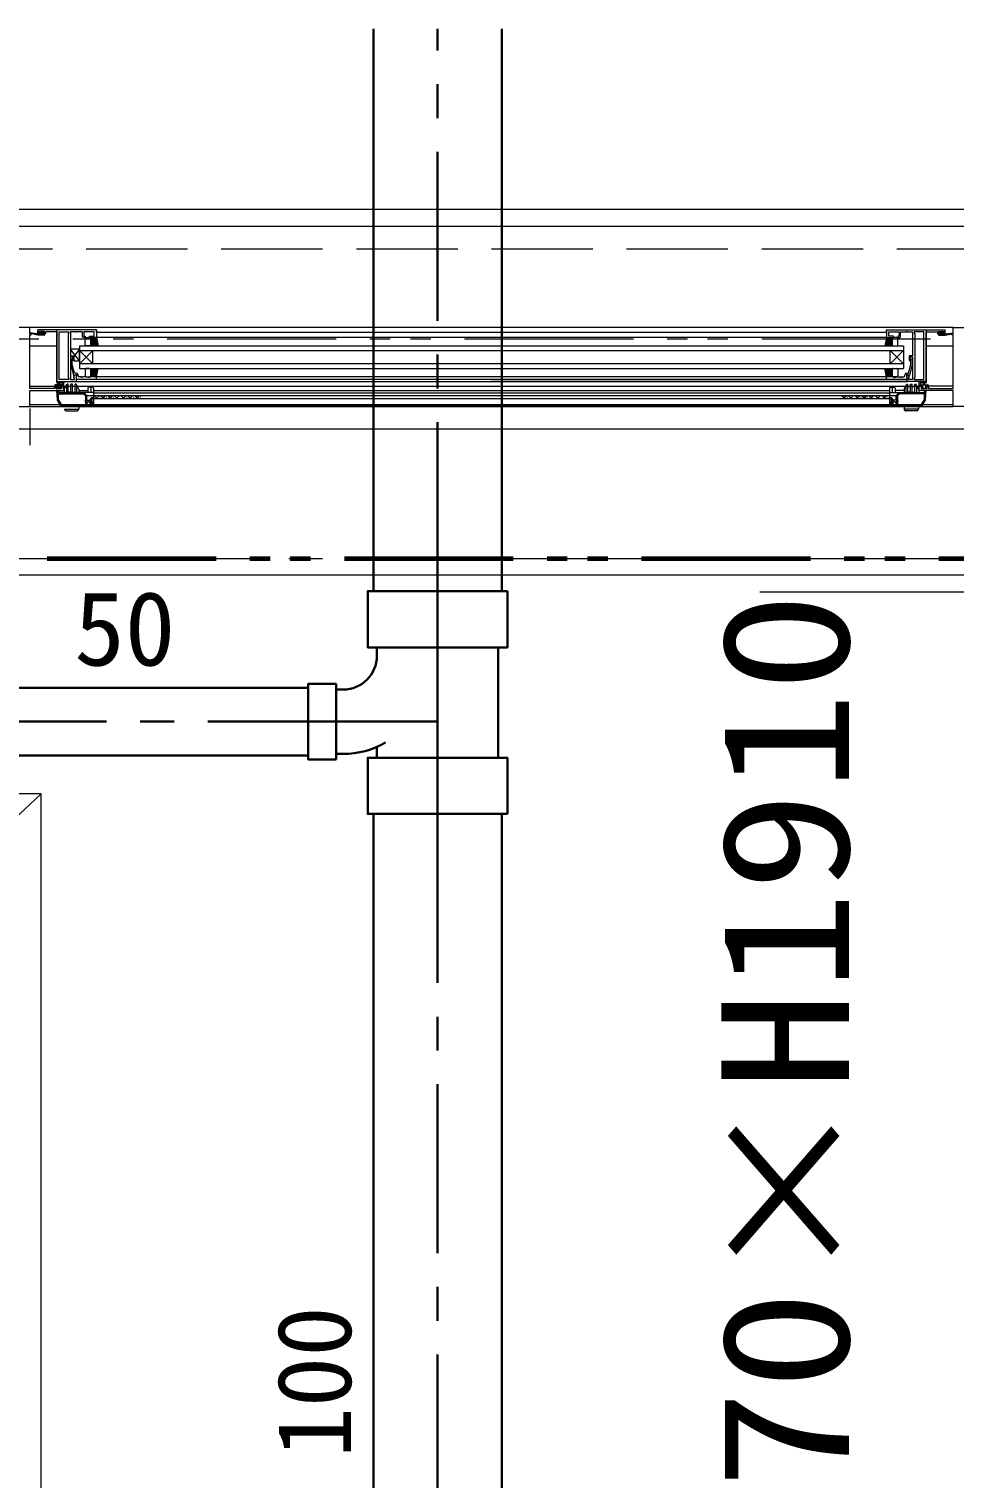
# Model space of a CAD drawing. Units: millimetres at full size, sheet at 1:30. Extents: x -16828 to 149130, y 47892 to 100313.
# Drawn here: x 13544 to 14366, y 62733 to 64021 of the extents above; entities that cross this region are included whole.
import ezdxf
from ezdxf.enums import TextEntityAlignment as Align

# ---------------------------------------------------------------- set-up
doc = ezdxf.new("R2010")
doc.units = ezdxf.units.MM
doc.header["$LTSCALE"] = 30
for name, pattern in [('CHAIN1', [8, 5, -1, 1, -1]), ('CHAIN2', [12, 9, -1, 1, -1]), ('DASHED3', [4, 3, -1]), ('DOUBLE_CHAIN1', [8.8, 5, -1, 0.6, -0.6, 0.6, -1]), ('LONG_DOUBLE_CHAIN', [21.8, 18, -1, 0.6, -0.6, 0.6, -1])]:
    doc.linetypes.add(name, pattern=pattern)
for name, color, linetype, lineweight in [('0-0', 7, 'CHAIN2', 15), ('0-1', 7, 'Continuous', 15), ('2-0_通芯', 7, 'DOUBLE_CHAIN1', 15), ('2-A_建具', 7, 'Continuous', 15), ('3-4_AIHO30-厨房機器', 7, 'Continuous', 15), ('3-9_AIHO32-厨房機器補助線', 7, 'LONG_DOUBLE_CHAIN', 15), ('4-3_AIHO15-壁開口寸法・コメント', 7, 'Continuous', 15), ('9-9_配管－汚水１：硬質塩ビ管（ＤＶ）', 2, 'Continuous', 30)]:
    doc.layers.add(name, color=color, linetype=linetype, lineweight=lineweight)
doc.styles.add('ＭＳ ゴシック', font='')
doc.styles.get('ＭＳ ゴシック').set_extended_font_data('MS Gothic')

# ---------------------------------------------------------------- blocks, each defined once
blk = doc.blocks.new('グループ部品-3')
at = {"layer": '4-3_AIHO15-壁開口寸法・コメント'}
blk.add_line((15725.96, 63520.86), (14193.19, 63520.86), dxfattribs=at)
at = {"layer": '4-3_AIHO15-壁開口寸法・コメント', "style": 'ＭＳ ゴシック', "width": 1.15}
blk.add_text('有効開口W1770×H1910', height=113.2, rotation=90, dxfattribs=at).set_placement((14306.35, 61747.83), align=Align.BOTTOM_LEFT)

msp = doc.modelspace()

# ---------------------------------------------------------------- linework, layer by layer
at = {"layer": '0-0'}
msp.add_line((-9565.04, 63550.86), (35684.96, 63550.86), dxfattribs=at)
at = {"layer": '0-1'}
for p, q in [((-6110.04, 63845.86), (25484.96, 63845.86)), ((12459.96, 63665.86), (17909.96, 63665.86))]:
    msp.add_line(p, q, dxfattribs=at)
at = {"layer": '0-1', "linetype": 'DASHED3'}
msp.add_line((-925.04, 63825.86), (25384.96, 63825.86), dxfattribs=at)
at = {"layer": '2-0_通芯'}
msp.add_line((-9565.04, 63745.86), (35684.96, 63745.86), dxfattribs=at)
at = {"layer": '2-0_通芯', "color": 1, "lineweight": 60}
msp.add_line((-10727.74, 63550.86), (35684.96, 63550.86), dxfattribs=at)
at = {"layer": '2-A_建具'}
for p, q in [((14364.96, 63755.86), (13520.46, 63755.86)), ((13544.96, 63750.36), (13544.96, 63755.86)), ((14364.96, 63755.86), (14389.46, 63755.86)), ((14364.96, 63750.36), (14364.96, 63755.86)), ((13545.96, 63750.36), (13544.96, 63750.36)), ((13544.96, 63749.36), (13545.96, 63749.36)), ((13544.96, 63701.59), (13544.96, 63749.36)), ((13551.96, 63749.06), (13545.2, 63750.47)), ((13550.85, 63750.23), (13545.31, 63751.06)), ((13545.96, 63749.36), (13545.96, 63750.36)), ((13551.96, 63750.06), (13551.87, 63750.07)), ((13603.96, 63753.86), (13551.96, 63753.86)), ((13551.96, 63750.56), (13551.96, 63753.86)), ((13551.96, 63749.06), (13551.96, 63750.06)), ((13554.16, 63750.06), (13551.96, 63750.06)), ((13552.01, 63749.06), (13551.96, 63749.11)), ((13557.66, 63749.06), (13551.96, 63749.06)), ((13553.36, 63749.06), (13552.36, 63750.06)), ((13552.76, 63752.36), (13552.76, 63750.86)), ((13557.96, 63752.36), (13552.76, 63752.36)), ((13552.76, 63750.86), (13553.86, 63750.86)), ((13553.65, 63752.17), (13553.15, 63751.67)), ((13553.89, 63751.23), (13553.3, 63751.82)), ((13553.36, 63751.16), (13553.7, 63751.16)), ((13554.71, 63749.06), (13553.71, 63750.06)), ((13554.46, 63752.26), (13553.86, 63752.26)), ((13553.86, 63750.86), (13553.86, 63750.06)), ((13554.16, 63750.7), (13554.16, 63750.06)), ((13557.4, 63749.06), (13554.2, 63752.26)), ((13556.06, 63749.06), (13554.23, 63750.89)), ((13556.66, 63752.06), (13554.66, 63752.06)), ((13556.65, 63751.16), (13555.75, 63752.06)), ((13556.56, 63751.16), (13557.36, 63751.16)), ((13556.56, 63750.06), (13556.56, 63751.16)), ((13558.26, 63750.06), (13556.56, 63750.06)), ((13557.36, 63752.26), (13556.86, 63752.26)), ((13556.86, 63750.86), (13557.96, 63750.86)), ((13556.86, 63750.06), (13556.86, 63750.86)), ((13557.66, 63751.5), (13556.9, 63752.26)), ((13557.66, 63751.46), (13557.66, 63751.96)), ((13557.94, 63749.87), (13557.77, 63750.04)), ((13557.96, 63750.86), (13557.96, 63752.36)), ((13557.96, 63749.36), (13557.96, 63749.76)), ((13558.76, 63751.93), (13558.76, 63750.56)), ((13568.96, 63751.93), (13558.76, 63751.93)), ((13568.96, 63753.86), (13568.96, 63707.86)), ((13568.96, 63707.86), (13568.96, 63751.93)), ((13570.89, 63751.93), (13579.46, 63751.93)), ((13570.89, 63709.79), (13570.89, 63751.93)), ((13579.46, 63750.86), (13579.03, 63750.43)), ((13579.03, 63750.43), (13579.03, 63711.29)), ((13579.46, 63751.93), (13579.46, 63750.86)), ((13580.96, 63751.93), (13580.96, 63730.76)), ((13585, 63751.93), (13580.96, 63751.93)), ((13586, 63751.93), (13585.92, 63751.93)), ((13591.76, 63751.93), (13586.92, 63751.93)), ((13591.76, 63747.56), (13591.76, 63751.93)), ((13593.96, 63747.06), (13592.26, 63747.06)), ((13592.76, 63751.93), (13592.76, 63748.06)), ((13602.03, 63751.93), (13592.76, 63751.93)), ((13592.76, 63748.06), (13593.96, 63748.06)), ((13593.96, 63748.06), (13593.96, 63747.06)), ((13593.96, 63740.56), (13593.96, 63746.06)), ((13594.96, 63747.06), (13597.96, 63747.06)), ((13597.96, 63748.06), (13602.03, 63748.06)), ((13597.96, 63747.06), (13597.96, 63748.06)), ((13603.96, 63747.06), (13597.96, 63747.06)), ((13598.96, 63739.56), (13598.96, 63747.06)), ((13598.96, 63742.95), (13603.07, 63747.06)), ((13598.96, 63744.36), (13601.66, 63747.06)), ((13598.96, 63745.77), (13600.25, 63747.06)), ((13598.96, 63741.53), (13604.05, 63746.62)), ((13598.96, 63746.06), (13598.96, 63740.56)), ((13598.96, 63745.87), (13605.27, 63739.56)), ((13598.96, 63740.12), (13604.28, 63745.44)), ((13598.96, 63744.46), (13603.86, 63739.56)), ((13598.96, 63743.05), (13602.45, 63739.56)), ((13598.96, 63741.63), (13601.03, 63739.56)), ((13599.19, 63747.06), (13605.15, 63741.1)), ((13599.82, 63739.56), (13604.52, 63744.26)), ((13600.6, 63747.06), (13604.8, 63742.86)), ((13601.23, 63739.56), (13604.76, 63743.08)), ((13602.02, 63747.06), (13604.45, 63744.63)), ((13602.03, 63748.06), (13602.03, 63751.93)), ((13602.65, 63739.56), (13604.99, 63741.91)), ((13603.43, 63747.06), (13604.09, 63746.4)), ((13954.96, 63747.06), (13603.46, 63747.06)), ((13603.96, 63751.66), (13603.96, 63753.86)), ((13603.96, 63753.86), (13603.96, 63747.56)), ((13603.96, 63751.66), (13954.96, 63751.66)), ((13603.96, 63747.06), (13605.46, 63739.56)), ((13954.96, 63751.66), (14305.96, 63751.66)), ((14306.46, 63747.06), (13954.96, 63747.06)), ((14305.96, 63747.06), (14304.46, 63739.56)), ((14310.96, 63745.87), (14304.65, 63739.56)), ((14310.73, 63747.06), (14304.77, 63741.1)), ((14307.27, 63739.56), (14304.93, 63741.91)), ((14309.32, 63747.06), (14305.12, 63742.86)), ((14308.69, 63739.56), (14305.16, 63743.08)), ((14310.1, 63739.56), (14305.4, 63744.26)), ((14307.9, 63747.06), (14305.47, 63744.63)), ((14310.96, 63740.12), (14305.64, 63745.44)), ((14306.49, 63747.06), (14305.83, 63746.4)), ((14310.96, 63741.53), (14305.87, 63746.62)), ((14305.96, 63753.86), (14357.96, 63753.86)), ((14305.96, 63751.66), (14305.96, 63753.86)), ((14305.96, 63753.86), (14305.96, 63747.56)), ((14305.96, 63747.06), (14311.96, 63747.06)), ((14310.96, 63744.46), (14306.06, 63739.56)), ((14310.96, 63742.95), (14306.84, 63747.06)), ((14310.96, 63743.05), (14307.47, 63739.56)), ((14307.89, 63751.93), (14317.16, 63751.93)), ((14307.89, 63748.06), (14307.89, 63751.93)), ((14311.96, 63748.06), (14307.89, 63748.06)), ((14310.96, 63744.36), (14308.26, 63747.06)), ((14310.96, 63741.63), (14308.89, 63739.56)), ((14310.96, 63745.77), (14309.67, 63747.06)), ((14310.96, 63739.56), (14310.96, 63747.06)), ((14310.96, 63746.06), (14310.96, 63740.56)), ((14311.96, 63747.06), (14311.96, 63748.06)), ((14314.96, 63747.06), (14311.96, 63747.06)), ((14315.96, 63748.06), (14315.96, 63747.06)), ((14317.16, 63748.06), (14315.96, 63748.06)), ((14315.96, 63747.06), (14317.66, 63747.06)), ((14315.96, 63740.56), (14315.96, 63746.06)), ((14317.16, 63751.93), (14317.16, 63748.06)), ((14318.16, 63751.93), (14323, 63751.93)), ((14318.16, 63747.56), (14318.16, 63751.93)), ((14323.92, 63751.93), (14324, 63751.93)), ((14324.92, 63751.93), (14328.96, 63751.93)), ((14328.96, 63751.93), (14328.96, 63730.76)), ((14330.46, 63751.93), (14330.46, 63750.86)), ((14339.03, 63751.93), (14330.46, 63751.93)), ((14330.46, 63750.86), (14330.89, 63750.43)), ((14330.89, 63750.43), (14330.89, 63711.29)), ((14339.03, 63709.79), (14339.03, 63751.93)), ((14340.96, 63753.86), (14340.96, 63707.86)), ((14340.96, 63751.93), (14351.16, 63751.93)), ((14340.96, 63707.86), (14340.96, 63751.93)), ((14351.16, 63751.93), (14351.16, 63750.56)), ((14351.66, 63750.06), (14353.36, 63750.06)), ((14351.96, 63752.36), (14357.16, 63752.36)), ((14351.96, 63750.86), (14351.96, 63752.36)), ((14353.06, 63750.86), (14351.96, 63750.86)), ((14351.96, 63749.36), (14351.96, 63749.76)), ((14351.98, 63749.87), (14352.15, 63750.04)), ((14352.26, 63751.5), (14353.02, 63752.26)), ((14352.26, 63751.46), (14352.26, 63751.96)), ((14352.26, 63749.06), (14357.96, 63749.06)), ((14352.52, 63749.06), (14355.72, 63752.26)), ((14352.56, 63752.26), (14353.06, 63752.26)), ((14353.36, 63751.16), (14352.56, 63751.16)), ((14353.06, 63750.06), (14353.06, 63750.86)), ((14353.26, 63752.06), (14355.26, 63752.06)), ((14353.27, 63751.16), (14354.17, 63752.06)), ((14353.36, 63750.06), (14353.36, 63751.16)), ((14353.86, 63749.06), (14355.69, 63750.89)), ((14355.21, 63749.06), (14356.21, 63750.06)), ((14355.46, 63752.26), (14356.06, 63752.26)), ((14355.76, 63750.7), (14355.76, 63750.06)), ((14355.76, 63750.06), (14357.96, 63750.06)), ((14356.03, 63751.23), (14356.62, 63751.82)), ((14356.06, 63750.86), (14356.06, 63750.06)), ((14357.16, 63750.86), (14356.06, 63750.86)), ((14356.56, 63751.16), (14356.22, 63751.16)), ((14356.27, 63752.17), (14356.77, 63751.67)), ((14356.56, 63749.06), (14357.56, 63750.06)), ((14357.16, 63752.36), (14357.16, 63750.86)), ((14357.9, 63749.06), (14357.96, 63749.11)), ((14357.96, 63750.56), (14357.96, 63753.86)), ((14357.96, 63749.06), (14364.72, 63750.47)), ((14357.96, 63750.06), (14358.04, 63750.07)), ((14357.96, 63749.06), (14357.96, 63750.06)), ((14359.07, 63750.23), (14364.61, 63751.06)), ((14363.96, 63750.36), (14364.96, 63750.36)), ((14363.96, 63749.36), (14363.96, 63750.36)), ((14364.96, 63749.36), (14363.96, 63749.36)), ((14364.96, 63701.59), (14364.96, 63749.36)), ((13544.96, 63739.66), (13568.96, 63739.66)), ((13588.96, 63726.26), (13580.96, 63736.76)), ((13580.96, 63736.76), (13580.96, 63730.76)), ((13588.96, 63736.76), (13580.96, 63736.76)), ((13580.96, 63730.76), (13583.96, 63730.76)), ((13580.96, 63730.76), (13583.46, 63730.76)), ((13580.96, 63729.76), (13580.96, 63709.79)), ((13582.96, 63729.76), (13580.96, 63729.76)), ((13582.96, 63726.56), (13582.96, 63729.76)), ((13588.96, 63736.76), (13583.96, 63730.2)), ((13583.96, 63730.76), (13583.96, 63726.26)), ((13583.96, 63730.26), (13583.96, 63726.56)), ((13588.96, 63739.56), (13588.96, 63719.56)), ((13588.96, 63739.56), (14320.96, 63739.56)), ((13588.96, 63726.26), (13588.96, 63736.76)), ((13588.96, 63735.56), (14320.96, 63735.56)), ((13600.96, 63723.56), (13588.96, 63735.56)), ((13600.96, 63735.56), (13588.96, 63723.56)), ((13597.96, 63739.56), (13594.96, 63739.56)), ((13598.96, 63740.22), (13599.62, 63739.56)), ((13600.96, 63723.56), (13600.96, 63735.56)), ((13604.06, 63739.56), (13605.23, 63740.73)), ((14305.86, 63739.56), (14304.69, 63740.73)), ((14308.96, 63723.56), (14320.96, 63735.56)), ((14308.96, 63735.56), (14320.96, 63723.56)), ((14308.96, 63723.56), (14308.96, 63735.56)), ((14310.96, 63740.22), (14310.3, 63739.56)), ((14311.96, 63739.56), (14314.96, 63739.56)), ((14320.96, 63739.56), (14320.96, 63719.56)), ((14325.96, 63730.26), (14325.96, 63726.56)), ((14328.96, 63730.76), (14326.46, 63730.76)), ((14326.96, 63729.76), (14328.96, 63729.76)), ((14326.96, 63726.56), (14326.96, 63729.76)), ((14328.96, 63729.76), (14328.96, 63709.79)), ((14340.96, 63739.66), (14364.96, 63739.66)), ((13581.94, 63727.69), (13581.16, 63726.91)), ((13581.16, 63726.91), (13581.16, 63722.96)), ((13581.16, 63722.96), (13583.77, 63713.23)), ((13582.36, 63726.41), (13582.78, 63726.84)), ((13582.36, 63723.12), (13582.36, 63726.41)), ((13584.44, 63715.36), (13582.36, 63723.12)), ((13583.96, 63726.56), (13582.96, 63726.56)), ((13583.96, 63726.26), (13588.96, 63726.26)), ((14320.96, 63723.56), (13588.96, 63723.56)), ((13588.96, 63719.56), (14320.96, 63719.56)), ((13593.96, 63718.56), (13593.96, 63713.06)), ((13597.96, 63719.56), (13594.96, 63719.56)), ((13598.96, 63713.25), (13605.27, 63719.56)), ((13598.96, 63714.66), (13603.86, 63719.56)), ((13598.96, 63719.56), (13598.96, 63712.06)), ((13598.96, 63716.08), (13602.45, 63719.56)), ((13598.96, 63717.49), (13601.03, 63719.56)), ((13598.96, 63718.9), (13599.62, 63719.56)), ((13598.96, 63719), (13604.28, 63713.68)), ((13598.96, 63713.06), (13598.96, 63718.56)), ((13598.96, 63717.59), (13604.05, 63712.5)), ((13598.96, 63716.18), (13603.07, 63712.06)), ((13599.19, 63712.06), (13605.15, 63718.03)), ((13599.82, 63719.56), (13604.52, 63714.86)), ((13600.6, 63712.06), (13604.8, 63716.26)), ((13601.23, 63719.56), (13604.76, 63716.04)), ((13602.65, 63719.56), (13604.99, 63717.22)), ((13603.96, 63712.06), (13605.46, 63719.56)), ((13604.06, 63719.56), (13605.23, 63718.39)), ((14305.96, 63712.06), (14304.46, 63719.56)), ((14310.96, 63713.25), (14304.65, 63719.56)), ((14305.86, 63719.56), (14304.69, 63718.39)), ((14310.73, 63712.06), (14304.77, 63718.03)), ((14307.27, 63719.56), (14304.93, 63717.22)), ((14309.32, 63712.06), (14305.12, 63716.26)), ((14308.69, 63719.56), (14305.16, 63716.04)), ((14310.1, 63719.56), (14305.4, 63714.86)), ((14310.96, 63719), (14305.64, 63713.68)), ((14310.96, 63717.59), (14305.87, 63712.5)), ((14310.96, 63714.66), (14306.06, 63719.56)), ((14310.96, 63716.18), (14306.84, 63712.06)), ((14310.96, 63716.08), (14307.47, 63719.56)), ((14310.96, 63717.49), (14308.89, 63719.56)), ((14310.96, 63718.9), (14310.3, 63719.56)), ((14310.96, 63719.56), (14310.96, 63712.06)), ((14310.96, 63713.06), (14310.96, 63718.56)), ((14311.96, 63719.56), (14314.96, 63719.56)), ((14315.96, 63718.56), (14315.96, 63713.06)), ((14325.48, 63715.36), (14327.56, 63723.12)), ((14325.96, 63726.56), (14326.96, 63726.56)), ((14328.76, 63722.96), (14326.15, 63713.23)), ((14327.56, 63726.41), (14327.14, 63726.84)), ((14327.56, 63723.12), (14327.56, 63726.41)), ((14327.98, 63727.69), (14328.76, 63726.91)), ((14328.76, 63726.91), (14328.76, 63722.96)), ((13544.96, 63703.86), (13569.16, 63703.86)), ((13566.86, 63703.36), (13566.86, 63701.59)), ((13567.06, 63704.76), (13567.06, 63704.16)), ((13574.96, 63705.06), (13567.36, 63705.06)), ((13567.36, 63703.86), (13568.56, 63705.06)), ((13568.06, 63703.06), (13569.16, 63703.06)), ((13568.06, 63701.59), (13568.06, 63703.06)), ((13568.16, 63704.06), (13569.46, 63704.06)), ((13568.26, 63702.07), (13568.85, 63702.66)), ((13569.46, 63702.66), (13568.56, 63702.66)), ((13568.9, 63704.06), (13569.9, 63705.06)), ((13568.96, 63707.86), (13585.96, 63707.86)), ((13568.96, 63707.86), (13954.96, 63707.86)), ((13569.16, 63703.06), (13569.16, 63703.86)), ((13569.23, 63706.66), (13573.19, 63706.66)), ((13569.3, 63701.76), (13572.6, 63705.06)), ((13569.46, 63703.27), (13571.25, 63705.06)), ((13569.46, 63704.06), (13569.46, 63702.66)), ((13570.06, 63705.06), (13570.16, 63706.21)), ((13570.64, 63701.76), (13571.62, 63702.74)), ((13579.46, 63709.79), (13570.89, 63709.79)), ((13571.26, 63705.06), (13571.16, 63706.21)), ((13571.79, 63701.56), (13572.83, 63702.6)), ((13571.86, 63704.06), (13573.86, 63704.06)), ((13571.86, 63703.12), (13571.86, 63704.06)), ((13572.16, 63703.86), (14334.96, 63703.86)), ((13572.16, 63703.86), (13572.16, 63703.06)), ((13572.16, 63703.06), (13573.33, 63703.06)), ((13572.66, 63702.66), (13572.32, 63702.66)), ((13572.94, 63704.06), (13573.94, 63705.06)), ((13573.33, 63703.06), (13573.33, 63701.59)), ((13573.76, 63706.24), (13573.76, 63705.06)), ((13574.09, 63703.86), (13574.96, 63704.73)), ((13574.96, 63704.16), (13574.96, 63706.84)), ((13574.96, 63699.96), (13574.96, 63703.86)), ((13575.46, 63701.13), (13577.96, 63705.46)), ((13577.36, 63704.42), (13577.36, 63698.16)), ((13578.86, 63705.46), (13577.96, 63705.46)), ((13578.86, 63698.46), (13578.86, 63705.46)), ((13581.16, 63703.36), (13578.86, 63703.36)), ((13579.03, 63711.29), (13579.46, 63710.86)), ((13579.46, 63710.86), (13579.46, 63709.79)), ((13580.96, 63709.79), (13584.46, 63709.79)), ((13581.16, 63698.46), (13581.16, 63705.46)), ((13582.76, 63705.46), (13581.16, 63705.46)), ((13582.76, 63698.46), (13582.76, 63705.46)), ((13585.06, 63703.36), (13582.76, 63703.36)), ((13584.03, 63712.1), (13585.16, 63714.06)), ((13584.03, 63711.29), (13584.03, 63712.1)), ((13584.46, 63710.86), (13584.03, 63711.29)), ((13584.25, 63712.86), (13584.47, 63712.86)), ((13586.26, 63715.36), (13584.44, 63715.36)), ((13584.46, 63709.79), (13584.46, 63710.86)), ((13585.06, 63698.46), (13585.06, 63705.46)), ((13585.96, 63705.46), (13585.06, 63705.46)), ((13585.16, 63714.06), (13586.46, 63714.06)), ((13585.66, 63707.86), (13954.96, 63707.86)), ((13585.96, 63714.06), (13585.96, 63707.86)), ((13585.96, 63710.06), (14323.96, 63710.06)), ((13588.46, 63701.13), (13585.96, 63705.46)), ((13586.46, 63714.06), (13586.46, 63712.26)), ((13586.56, 63698.16), (13586.56, 63704.42)), ((13587.76, 63713.06), (13587.76, 63713.86)), ((13590, 63712.06), (13588.76, 63712.06)), ((13591, 63712.06), (13590.92, 63712.06)), ((13591.18, 63711.94), (13591, 63712.06)), ((13595.04, 63712.06), (13591.92, 63712.06)), ((13594.96, 63712.06), (13597.96, 63712.06)), ((13596.96, 63711.36), (13595.04, 63712.06)), ((13597.96, 63711.36), (13596.96, 63711.36)), ((13600.46, 63702.96), (13597.46, 63702.96)), ((13597.96, 63712.06), (13597.96, 63711.36)), ((14311.96, 63712.06), (13597.96, 63712.06)), ((13598.96, 63714.76), (13601.66, 63712.06)), ((13598.96, 63713.35), (13600.25, 63712.06)), ((13598.96, 63702.96), (13598.96, 63698.16)), ((13602.02, 63712.06), (13604.45, 63714.49)), ((13603.43, 63712.06), (13604.09, 63712.72)), ((13603.96, 63710.06), (13603.96, 63711.56)), ((13954.96, 63707.86), (14324.26, 63707.86)), ((14340.96, 63707.86), (13954.96, 63707.86)), ((14307.9, 63712.06), (14305.47, 63714.49)), ((14306.49, 63712.06), (14305.83, 63712.72)), ((14305.96, 63710.06), (14305.96, 63711.56)), ((14310.96, 63714.76), (14308.26, 63712.06)), ((14309.46, 63702.96), (14312.46, 63702.96)), ((14310.96, 63713.35), (14309.67, 63712.06)), ((14310.96, 63702.96), (14310.96, 63698.16)), ((14311.96, 63712.06), (14311.96, 63711.36)), ((14314.96, 63712.06), (14311.96, 63712.06)), ((14311.96, 63711.36), (14312.96, 63711.36)), ((14312.96, 63711.36), (14314.88, 63712.06)), ((14314.88, 63712.06), (14318, 63712.06)), ((14318.73, 63711.94), (14318.92, 63712.06)), ((14318.92, 63712.06), (14319, 63712.06)), ((14319.92, 63712.06), (14321.16, 63712.06)), ((14321.46, 63701.13), (14323.96, 63705.46)), ((14322.16, 63713.06), (14322.16, 63713.86)), ((14323.36, 63698.16), (14323.36, 63704.42)), ((14324.76, 63714.06), (14323.46, 63714.06)), ((14323.46, 63714.06), (14323.46, 63712.26)), ((14323.66, 63715.36), (14325.48, 63715.36)), ((14323.96, 63714.06), (14323.96, 63707.86)), ((14340.96, 63707.86), (14323.96, 63707.86)), ((14323.96, 63705.46), (14324.86, 63705.46)), ((14325.89, 63712.1), (14324.76, 63714.06)), ((14324.86, 63698.46), (14324.86, 63705.46)), ((14324.86, 63703.36), (14327.16, 63703.36)), ((14325.67, 63712.86), (14325.45, 63712.86)), ((14325.46, 63710.86), (14325.89, 63711.29)), ((14325.46, 63709.79), (14325.46, 63710.86)), ((14328.96, 63709.79), (14325.46, 63709.79)), ((14325.89, 63711.29), (14325.89, 63712.1)), ((14327.16, 63698.46), (14327.16, 63705.46)), ((14327.16, 63705.46), (14328.76, 63705.46)), ((14328.76, 63698.46), (14328.76, 63705.46)), ((14328.76, 63703.36), (14331.06, 63703.36)), ((14330.89, 63711.29), (14330.46, 63710.86)), ((14330.46, 63710.86), (14330.46, 63709.79)), ((14330.46, 63709.79), (14339.03, 63709.79)), ((14331.06, 63698.46), (14331.06, 63705.46)), ((14331.06, 63705.46), (14331.96, 63705.46)), ((14334.46, 63701.13), (14331.96, 63705.46)), ((14332.56, 63704.42), (14332.56, 63698.16)), ((14334.96, 63704.16), (14334.96, 63706.84)), ((14334.96, 63705.06), (14342.56, 63705.06)), ((14337.76, 63703.86), (14334.96, 63703.86)), ((14334.96, 63699.96), (14334.96, 63703.86)), ((14338.06, 63704.06), (14336.06, 63704.06)), ((14336.16, 63706.24), (14336.16, 63705.06)), ((14336.59, 63703.06), (14336.59, 63701.59)), ((14337.76, 63703.06), (14336.59, 63703.06)), ((14340.69, 63706.66), (14336.73, 63706.66)), ((14337.26, 63702.66), (14337.6, 63702.66)), ((14337.76, 63703.86), (14337.76, 63703.06)), ((14338.06, 63703.12), (14338.06, 63704.06)), ((14338.66, 63705.06), (14338.76, 63706.21)), ((14339.86, 63705.06), (14339.76, 63706.21)), ((14340.46, 63704.06), (14340.46, 63702.66)), ((14341.76, 63704.06), (14340.46, 63704.06)), ((14340.46, 63702.66), (14341.36, 63702.66)), ((14364.96, 63703.86), (14340.76, 63703.86)), ((14340.76, 63703.06), (14340.76, 63703.86)), ((14341.86, 63703.06), (14340.76, 63703.06)), ((14341.86, 63701.59), (14341.86, 63703.06)), ((14342.86, 63704.76), (14342.86, 63704.16)), ((14343.06, 63703.36), (14343.06, 63701.59)), ((13566.86, 63701.59), (13544.96, 63701.59)), ((13544.96, 63699.96), (13575.46, 63699.96)), ((13544.96, 63685.86), (13544.96, 63699.96)), ((13573.33, 63701.59), (13568.06, 63701.59)), ((13568.26, 63702.36), (13568.26, 63701.86)), ((13568.56, 63701.56), (13569.06, 63701.56)), ((13569.39, 63691.74), (13568.96, 63699.96)), ((13569.1, 63701.57), (13569.26, 63701.72)), ((13569.26, 63701.76), (13571.36, 63701.76)), ((13572.37, 63686.36), (13569.52, 63691.29)), ((13570.46, 63698.04), (13570.46, 63699.96)), ((13601.46, 63698.16), (13570.46, 63698.16)), ((13571.56, 63701.56), (13572.16, 63701.56)), ((13572.37, 63701.65), (13572.87, 63702.15)), ((13574.26, 63697.96), (13574.26, 63698.16)), ((13575.46, 63701.13), (13575.46, 63698.16)), ((13581.16, 63698.46), (13578.86, 63698.46)), ((13582.76, 63698.46), (13585.06, 63698.46)), ((13588.46, 63701.13), (13588.46, 63698.16)), ((13588.46, 63699.96), (13596.46, 63699.96)), ((13594.06, 63691.18), (13594.06, 63690.23)), ((13595.36, 63690.16), (13595.36, 63687.16)), ((13595.49, 63691.37), (13598.21, 63691.37)), ((13595.56, 63695.56), (14314.36, 63695.56)), ((13595.56, 63687.16), (13595.56, 63690.16)), ((13596.46, 63701.96), (13596.46, 63698.16)), ((13598.66, 63690.63), (13598.41, 63690.57)), ((13598.52, 63689.7), (13598.95, 63690.13)), ((13599.68, 63691.37), (13600.26, 63689.96)), ((13601.46, 63693.66), (13600.96, 63693.66)), ((14308.86, 63692.66), (13601.06, 63692.66)), ((13601.46, 63701.96), (13601.46, 63685.86)), ((13601.46, 63699.96), (14308.46, 63699.96)), ((13601.46, 63697.96), (14308.46, 63697.96)), ((13604.02, 63694.92), (13604.22, 63694.92)), ((13607.02, 63694.16), (13607.22, 63694.16)), ((13610.02, 63694.92), (13610.22, 63694.92)), ((13613.02, 63694.16), (13613.22, 63694.16)), ((13616.02, 63694.92), (13616.22, 63694.92)), ((13619.02, 63694.16), (13619.22, 63694.16)), ((13622.02, 63694.92), (13622.22, 63694.92)), ((13625.02, 63694.16), (13625.22, 63694.16)), ((13628.02, 63694.92), (13628.22, 63694.92)), ((13631.02, 63694.16), (13631.22, 63694.16)), ((13637.02, 63694.16), (13637.22, 63694.16)), ((13640.02, 63694.92), (13640.22, 63694.92)), ((13643.02, 63694.16), (13643.22, 63694.16)), ((14268.02, 63694.92), (14268.22, 63694.92)), ((14271.02, 63694.16), (14271.22, 63694.16)), ((14274.02, 63694.92), (14274.22, 63694.92)), ((14277.02, 63694.16), (14277.22, 63694.16)), ((14280.02, 63694.92), (14280.22, 63694.92)), ((14283.02, 63694.16), (14283.22, 63694.16)), ((14286.02, 63694.92), (14286.22, 63694.92)), ((14289.02, 63694.16), (14289.22, 63694.16)), ((14292.02, 63694.92), (14292.22, 63694.92)), ((14295.02, 63694.16), (14295.22, 63694.16)), ((14298.02, 63694.92), (14298.22, 63694.92)), ((14301.02, 63694.16), (14301.22, 63694.16)), ((14304.02, 63694.92), (14304.22, 63694.92)), ((14307.02, 63694.16), (14307.22, 63694.16)), ((14308.46, 63701.96), (14308.46, 63685.86)), ((14308.46, 63698.16), (14339.46, 63698.16)), ((14308.46, 63693.66), (14308.96, 63693.66)), ((14310.24, 63691.37), (14309.66, 63689.96)), ((14309.66, 63689.96), (14309.66, 63686.96)), ((14311.4, 63689.7), (14310.97, 63690.13)), ((14311.26, 63690.63), (14311.51, 63690.57)), ((14314.43, 63691.37), (14311.71, 63691.37)), ((14313.46, 63701.96), (14313.46, 63698.16)), ((14321.46, 63699.96), (14313.46, 63699.96)), ((14314.36, 63687.16), (14314.36, 63690.16)), ((14315.86, 63691.18), (14315.86, 63690.23)), ((14321.46, 63701.13), (14321.46, 63698.16)), ((14327.16, 63698.46), (14324.86, 63698.46)), ((14328.76, 63698.46), (14331.06, 63698.46)), ((14334.46, 63701.13), (14334.46, 63698.16)), ((14364.96, 63699.96), (14334.46, 63699.96)), ((14335.66, 63697.96), (14335.66, 63698.16)), ((14336.59, 63701.59), (14341.86, 63701.59)), ((14337.55, 63701.65), (14337.05, 63702.15)), ((14337.55, 63686.36), (14340.4, 63691.29)), ((14338.36, 63701.56), (14337.76, 63701.56)), ((14340.66, 63701.76), (14338.56, 63701.76)), ((14339.46, 63698.04), (14339.46, 63699.96)), ((14340.53, 63691.74), (14340.96, 63699.96)), ((14341.36, 63701.56), (14340.86, 63701.56)), ((14341.66, 63702.36), (14341.66, 63701.86)), ((14343.06, 63701.59), (14364.96, 63701.59)), ((14364.96, 63685.86), (14364.96, 63699.96)), ((13520.46, 63685.86), (14364.96, 63685.86)), ((13544.96, 63687.49), (14364.96, 63687.49)), ((13544.96, 63683.86), (13544.96, 63651.36)), ((14336.58, 63686.06), (13573.34, 63686.06)), ((13588.46, 63685.66), (13575.46, 63685.66)), ((13575.59, 63683.36), (13588.33, 63683.36)), ((13576.51, 63682.07), (13575.63, 63683.29)), ((13576.92, 63681.86), (13587, 63681.86)), ((13577.36, 63685.86), (13577.36, 63685.66)), ((13577.86, 63685.66), (13577.86, 63685.86)), ((13586.06, 63685.66), (13586.06, 63685.86)), ((13586.56, 63685.66), (13586.56, 63685.86)), ((13587.41, 63682.07), (13588.29, 63683.29)), ((13588.46, 63685.66), (13588.34, 63683.45)), ((13599.16, 63687.16), (13595.36, 63687.16)), ((14321.46, 63685.66), (14334.46, 63685.66)), ((14321.46, 63685.66), (14321.58, 63683.45)), ((14334.33, 63683.36), (14321.59, 63683.36)), ((14322.51, 63682.07), (14321.63, 63683.29)), ((14333, 63681.86), (14322.92, 63681.86)), ((14323.36, 63685.66), (14323.36, 63685.86)), ((14323.86, 63685.66), (14323.86, 63685.86)), ((14332.06, 63685.66), (14332.06, 63685.86)), ((14332.56, 63685.86), (14332.56, 63685.66)), ((14333.41, 63682.07), (14334.29, 63683.29)), ((14334.46, 63685.66), (14334.34, 63683.45)), ((14389.46, 63685.86), (14364.96, 63685.86)), ((15294.46, 63535.86), (12615.46, 63535.86))]:
    msp.add_line(p, q, dxfattribs=at)
for points in [[(12624.96, 63860.86), (15284.96, 63860.86), (15284.96, 63845.86)], [(13572.47, 63686.56), (13569.46, 63691.78), (13569.46, 63699.96)], [(13570.36, 63699.96), (13570.36, 63697.96), (13592.86, 63697.96), (13595.36, 63695.46), (13595.36, 63691.33), (13594.91, 63690.79)], [(13572.99, 63687.46), (13570.36, 63692.02), (13570.36, 63697.06), (13592.49, 63697.06), (13594.46, 63695.09), (13594.46, 63691.66), (13594.06, 63691.18)], [(13594.26, 63689.89), (13594.26, 63686.96), (13573.86, 63686.96)], [(13595.56, 63691.57), (13595.56, 63695.56), (13592.96, 63698.16)], [(13595.26, 63690.46), (13595.06, 63690.46), (13595.06, 63690.86), (13595.49, 63691.37)], [(13598.16, 63690.86), (13598.16, 63690.56), (13598.96, 63690.56), (13598.96, 63687.66)], [(13600.26, 63689.96), (13600.26, 63686.96), (14309.66, 63686.96)], [(14314.56, 63690.16), (14314.56, 63687.16), (14310.76, 63687.16), (14310.76, 63689.36), (14311.26, 63689.36)], [(14311.76, 63690.86), (14311.76, 63690.56), (14310.96, 63690.56), (14310.96, 63687.66)], [(14314.36, 63691.57), (14314.36, 63695.56), (14316.96, 63698.16)], [(14314.66, 63690.46), (14314.86, 63690.46), (14314.86, 63690.86), (14314.43, 63691.37)], [(14339.56, 63699.96), (14339.56, 63697.96), (14317.06, 63697.96), (14314.56, 63695.46), (14314.56, 63691.33), (14315.01, 63690.79)], [(14336.93, 63687.46), (14339.56, 63692.02), (14339.56, 63697.06), (14317.43, 63697.06), (14315.46, 63695.09), (14315.46, 63691.66), (14315.86, 63691.18)], [(14315.66, 63689.89), (14315.66, 63686.96), (14336.06, 63686.96)], [(14337.45, 63686.56), (14340.46, 63691.78), (14340.46, 63699.96)], [(13599.16, 63687.16), (13599.16, 63689.36), (13598.66, 63689.36)]]:
    msp.add_lwpolyline(points, dxfattribs=at)
for centre in [(13597.01, 63688.64), (14312.91, 63688.64)]:
    msp.add_circle(centre, 1.45, dxfattribs=at)
for centre, radius, start, end in [((13545.26, 63750.76), 0.3, 81.55064, 258.25019), ((13550.8, 63749.94), 0.3, 21.55064, 81.55064), ((13551.36, 63750.16), 0.3, 201.55064, 320.80246), ((13551.83, 63749.78), 0.3, 80.80246, 140.80246), ((13552.46, 63750.56), 0.5, 180, 270), ((13553.36, 63751.46), 0.3, 135, 270), ((13553.86, 63751.96), 0.3, 90, 135), ((13553.7, 63751.46), 0.3, 270, 326.94427), ((13554.16, 63751.16), 0.25, 303.05573, 146.94427), ((13554.46, 63750.7), 0.3, 123.05573, 180), ((13554.46, 63752.06), 0.2, 0, 90), ((13556.86, 63752.06), 0.2, 90, 180), ((13557.36, 63751.96), 0.3, 0, 90), ((13557.36, 63751.46), 0.3, 270, 359.99999), ((13557.66, 63749.76), 0.3, 0, 90), ((13557.66, 63749.36), 0.3, 270, 359.99999), ((13558.26, 63750.56), 0.5, 270, 0), ((13585, 63752.13), 0.2, 270, 336.42182), ((13585.46, 63751.93), 0.3, 23.57818, 156.42182), ((13585.92, 63752.13), 0.2, 203.57818, 270), ((13586, 63752.13), 0.2, 270, 336.42182), ((13586.46, 63751.93), 0.3, 23.57818, 156.42182), ((13586.92, 63752.13), 0.2, 203.57818, 270), ((13592.26, 63747.56), 0.5, 180, 270), ((13594.96, 63746.06), 1, 89.9999, 179.9999), ((13597.96, 63746.06), 1, 359.9999, 89.9999), ((13603.46, 63747.56), 0.5, 270, 0), ((14306.46, 63747.56), 0.5, 180, 270), ((14311.96, 63746.06), 1, 90.0001, 180.0001), ((14314.96, 63746.06), 1, 0.0001, 90.0001), ((14317.66, 63747.56), 0.5, 270, 0), ((14323, 63752.13), 0.2, 270, 336.42182), ((14323.46, 63751.93), 0.3, 23.57818, 156.42182), ((14323.92, 63752.13), 0.2, 203.57818, 270), ((14324, 63752.13), 0.2, 270, 336.42182), ((14324.46, 63751.93), 0.3, 23.57818, 156.42182), ((14324.92, 63752.13), 0.2, 203.57818, 270), ((14351.66, 63750.56), 0.5, 180, 270), ((14352.26, 63749.76), 0.3, 90, 180), ((14352.26, 63749.36), 0.3, 180, 270), ((14352.56, 63751.96), 0.3, 90, 180), ((14352.56, 63751.46), 0.3, 180, 270), ((14353.06, 63752.06), 0.2, 0, 90), ((14355.46, 63752.06), 0.2, 90, 180), ((14355.76, 63751.16), 0.25, 33.05573, 236.94427), ((14355.46, 63750.7), 0.3, 0, 56.94427), ((14356.22, 63751.46), 0.3, 213.05573, 270), ((14356.06, 63751.96), 0.3, 45, 90), ((14356.56, 63751.46), 0.3, 270, 45), ((14357.46, 63750.56), 0.5, 270, 0), ((14358.09, 63749.78), 0.3, 39.19754, 99.19754), ((14358.56, 63750.16), 0.3, 219.19754, 338.44936), ((14359.12, 63749.94), 0.3, 98.44936, 158.44936), ((14364.66, 63750.76), 0.3, 281.74981, 98.44936), ((13583.46, 63730.26), 0.5, 0, 90), ((13594.96, 63740.56), 1, 179.9999, 269.9999), ((13597.96, 63740.56), 1, 269.9999, 359.9999), ((14311.96, 63740.56), 1, 180.0001, 270.0001), ((14314.96, 63740.56), 1, 270.0001, 0.0001), ((14326.46, 63730.26), 0.5, 90, 180), ((13582.36, 63727.26), 0.6, 315, 135), ((13594.96, 63718.56), 1, 90.0001, 180.0001), ((13597.96, 63718.56), 1, 0.0001, 90.0001), ((14311.96, 63718.56), 1, 89.9999, 179.9999), ((14314.96, 63718.56), 1, 359.9999, 89.9999), ((14327.56, 63727.26), 0.6, 45, 225), ((13567.36, 63703.36), 0.5, 90, 180), ((13567.36, 63704.76), 0.3, 90, 180), ((13567.36, 63704.16), 0.3, 180, 270), ((13567.96, 63704.06), 0.2, 270, 359.99999), ((13568.56, 63702.36), 0.3, 90, 180), ((13569.23, 63707.26), 0.6, 89.95977, 269.95977), ((13570.66, 63706.16), 0.5, 5.09207, 174.90793), ((13571.86, 63702.66), 0.25, 123.05573, 326.94427), ((13571.56, 63703.12), 0.3, 303.05573, 359.99999), ((13572.32, 63702.36), 0.3, 90, 146.94427), ((13572.66, 63702.36), 0.3, 315, 90), ((13573.19, 63706.96), 0.3, 269.95977, 340.81024), ((13573.76, 63706.76), 0.3, 300, 160.81024), ((13574.06, 63706.24), 0.3, 120, 180), ((13574.06, 63704.06), 0.2, 180, 270), ((13574.39, 63707.56), 0.3, 40.52878, 90), ((13574.85, 63707.95), 0.3, 220.52878, 280.52878), ((13574.66, 63704.16), 0.3, 270, 359.99999), ((13574.96, 63707.36), 0.3, 300, 100.52878), ((13575.26, 63706.84), 0.3, 120, 180), ((13584.25, 63713.36), 0.5, 195, 270), ((13586.26, 63711.76), 0.3, 90, 180), ((13586.26, 63713.86), 1.5, 0, 90), ((13586.26, 63712.26), 0.2, 270, 0), ((13588.76, 63713.06), 1, 180, 270), ((13590, 63711.86), 0.2, 23.57818, 90), ((13590.46, 63712.06), 0.3, 203.57818, 336.42182), ((13590.92, 63711.86), 0.2, 90, 156.42182), ((13591.46, 63712.06), 0.3, 203.57818, 336.42182), ((13591.92, 63711.86), 0.2, 90, 156.42182), ((13594.96, 63713.06), 1, 180.0001, 270.0001), ((13597.46, 63701.96), 1, 90, 180), ((13597.96, 63713.06), 1, 270.0001, 0.0001), ((13600.46, 63701.96), 1, 0, 90), ((13603.46, 63711.56), 0.5, 0, 90), ((14306.46, 63711.56), 0.5, 90, 180), ((14309.46, 63701.96), 1, 90, 180), ((14311.96, 63713.06), 1, 179.9999, 269.9999), ((14312.46, 63701.96), 1, 0, 90), ((14314.96, 63713.06), 1, 269.9999, 359.9999), ((14318, 63711.86), 0.2, 23.57818, 90), ((14318.46, 63712.06), 0.3, 203.57818, 336.42182), ((14319, 63711.86), 0.2, 23.57818, 90), ((14319.46, 63712.06), 0.3, 203.57818, 336.42182), ((14319.92, 63711.86), 0.2, 90, 156.42182), ((14321.16, 63713.06), 1, 270, 0), ((14323.66, 63713.86), 1.5, 90, 180), ((14323.66, 63712.26), 0.2, 180, 270), ((14323.66, 63711.76), 0.3, 0, 90), ((14325.67, 63713.36), 0.5, 270, 345), ((14334.96, 63707.36), 0.3, 79.47122, 240), ((14334.66, 63706.84), 0.3, 0, 60), ((14335.26, 63704.16), 0.3, 180, 270), ((14335.07, 63707.95), 0.3, 259.47122, 319.47122), ((14335.53, 63707.56), 0.3, 90, 139.47122), ((14336.16, 63706.76), 0.3, 19.18976, 240), ((14335.86, 63704.06), 0.2, 270, 359.99999), ((14335.86, 63706.24), 0.3, 0, 60), ((14336.73, 63706.96), 0.3, 199.18976, 270.04023), ((14337.26, 63702.36), 0.3, 90, 225), ((14337.6, 63702.36), 0.3, 33.05573, 90), ((14338.06, 63702.66), 0.25, 213.05573, 56.94427), ((14338.36, 63703.12), 0.3, 180, 236.94427), ((14339.26, 63706.16), 0.5, 5.09207, 174.90793), ((14340.69, 63707.26), 0.6, 270.04023, 90.04023), ((14341.36, 63702.36), 0.3, 0, 90), ((14341.96, 63704.06), 0.2, 180, 270), ((14342.56, 63704.76), 0.3, 0, 90), ((14342.56, 63704.16), 0.3, 270, 359.99999), ((14342.56, 63703.36), 0.5, 0, 90), ((13568.56, 63701.86), 0.3, 180, 270), ((13569.06, 63701.76), 0.2, 270, 359.99999), ((13570.39, 63691.79), 1, 183, 210), ((13571.56, 63701.76), 0.2, 180, 270), ((13572.16, 63701.86), 0.3, 270, 315), ((13594.26, 63690.23), 0.2, 180, 240), ((13594.06, 63689.89), 0.2, 0, 60), ((13595.06, 63690.66), 0.2, 140, 270), ((13595.06, 63690.16), 0.3, 0, 90), ((13595.26, 63690.16), 0.3, 0, 90), ((13595.26, 63691.57), 0.3, 320, 359.99999), ((13600.96, 63690.86), 2.8, 90, 180), ((13601.06, 63690.76), 2.9, 90, 180), ((13598.36, 63690.76), 0.2, 180, 285), ((13598.66, 63689.56), 0.2, 135, 270), ((13598.74, 63690.34), 0.3, 315, 105), ((13600.04, 63691.72), 0.5, 136.86773, 224.6572), ((13601.06, 63690.76), 1.9, 90, 136.86773), ((13601.12, 63693.7), 1.72, 29.20254, 78.5883), ((13604.12, 63695.38), 1.72, 209.20254, 330.79746), ((13607.12, 63693.7), 1.72, 29.20254, 150.79746), ((13610.12, 63695.38), 1.72, 209.20254, 330.79746), ((13613.12, 63693.7), 1.72, 29.20254, 150.79746), ((13616.12, 63695.38), 1.72, 209.20254, 330.79746), ((13619.12, 63693.7), 1.72, 29.20254, 150.79746), ((13622.12, 63695.38), 1.72, 209.20254, 330.79746), ((13625.12, 63693.7), 1.72, 29.20254, 150.79746), ((13628.12, 63695.38), 1.72, 209.20254, 330.79746), ((13631.12, 63693.7), 1.72, 29.20254, 150.79746), ((13634.12, 63695.38), 1.72, 209.20254, 330.79746), ((13637.12, 63693.7), 1.72, 29.20254, 150.79746), ((13640.12, 63695.38), 1.72, 209.20254, 330.79746), ((13643.12, 63693.7), 1.72, 43.81375, 150.79746), ((14265.12, 63693.7), 1.72, 29.20254, 75.16435), ((14268.12, 63695.38), 1.72, 209.20254, 330.79746), ((14271.12, 63693.7), 1.72, 29.20254, 150.79746), ((14274.12, 63695.38), 1.72, 209.20254, 330.79746), ((14277.12, 63693.7), 1.72, 29.20254, 150.79746), ((14280.12, 63695.38), 1.72, 209.20254, 330.79746), ((14283.12, 63693.7), 1.72, 29.20254, 150.79746), ((14286.12, 63695.38), 1.72, 209.20254, 330.79746), ((14289.12, 63693.7), 1.72, 29.20254, 150.79746), ((14292.12, 63695.38), 1.72, 209.20254, 330.79746), ((14295.12, 63693.7), 1.72, 29.20254, 150.79746), ((14298.12, 63695.38), 1.72, 209.20254, 330.79746), ((14301.12, 63693.7), 1.72, 29.20254, 150.79746), ((14304.12, 63695.38), 1.72, 209.20254, 330.79746), ((14307.12, 63693.7), 1.72, 38.7592, 150.79746), ((14308.86, 63690.76), 2.9, 0, 90), ((14308.86, 63690.76), 1.9, 43.13227, 90), ((14308.96, 63690.86), 2.8, 0, 90), ((14309.88, 63691.72), 0.5, 315.3428, 43.13227), ((14311.18, 63690.34), 0.3, 75, 225), ((14311.26, 63689.56), 0.2, 270, 45), ((14311.56, 63690.76), 0.2, 255, 0), ((14314.66, 63691.57), 0.3, 180, 220), ((14314.66, 63690.16), 0.3, 90, 180), ((14314.86, 63690.16), 0.3, 90, 180), ((14314.86, 63690.66), 0.2, 270, 40), ((14315.86, 63689.89), 0.2, 120, 180), ((14315.66, 63690.23), 0.2, 300, 0), ((14337.76, 63701.86), 0.3, 225, 270), ((14338.36, 63701.76), 0.2, 270, 359.99999), ((14339.53, 63691.79), 1, 330, 357), ((14340.86, 63701.76), 0.2, 180, 270), ((14341.36, 63701.86), 0.3, 270, 359.99999), ((13573.24, 63686.86), 1, 210, 270), ((13573.34, 63687.06), 1, 210, 270), ((13573.86, 63687.96), 1, 210, 270), ((13576.92, 63682.36), 0.5, 215.71895, 270), ((13587, 63682.36), 0.5, 270, 324.28105), ((13588.04, 63683.46), 0.3, 324.28105, 357), ((13598.46, 63687.66), 0.5, 270, 359.99999), ((14311.46, 63687.66), 0.5, 180, 270), ((14321.88, 63683.46), 0.3, 183, 215.71895), ((14322.92, 63682.36), 0.5, 215.71895, 270), ((14333, 63682.36), 0.5, 270, 324.28105), ((14334.04, 63683.46), 0.3, 324.28105, 357), ((14336.06, 63687.96), 1, 270, 330), ((14336.58, 63687.06), 1, 270, 330), ((14336.68, 63686.86), 1, 270, 330)]:
    msp.add_arc(centre, radius, start, end, dxfattribs=at)
at = {"layer": '3-4_AIHO30-厨房機器'}
for p, q in [((13554.96, 63341.86), (12714.96, 63341.86)), ((13554.96, 62555.86), (13554.96, 63341.86))]:
    msp.add_line(p, q, dxfattribs=at)
at = {"layer": '3-9_AIHO32-厨房機器補助線'}
msp.add_line((13554.96, 63341.86), (12714.96, 62555.86), dxfattribs=at)
at = {"layer": '9-9_配管－汚水１：硬質塩ビ管（ＤＶ）'}
for p, q in [((13850.04, 64020.99), (13850.04, 63521.86)), ((13964.04, 63521.86), (13964.04, 64020.99)), ((13853.14, 63464.31), (13853.14, 63471.86)), ((13960.94, 63471.86), (13960.94, 63373.86)), ((13792.04, 63435.86), (13462.96, 63435.86)), ((13817.04, 63372.36), (13817.04, 63439.36)), ((13823.22, 63434.39), (13817.04, 63434.39)), ((13853.14, 63373.86), (13853.14, 63383.51)), ((13462.96, 63375.86), (13792.04, 63375.86)), ((13823.33, 63377.19), (13817.04, 63377.19)), ((13850.04, 63323.86), (13850.04, 62180.34)), ((13964.04, 62180.34), (13964.04, 63323.86))]:
    msp.add_line(p, q, dxfattribs=at)
at = {"layer": '9-9_配管－汚水１：硬質塩ビ管（ＤＶ）', "linetype": 'CHAIN1'}
for p, q in [((13907.04, 63521.86), (13907.04, 64020.99)), ((13907.04, 63521.86), (13907.04, 63405.86)), ((13462.96, 63405.86), (13792.04, 63405.86)), ((13792.04, 63405.86), (13907.04, 63405.86)), ((13907.04, 63323.86), (13907.04, 63405.86)), ((13907.04, 63323.86), (13907.04, 62180.34))]:
    msp.add_line(p, q, dxfattribs=at)
at = {"layer": '9-9_配管－汚水１：硬質塩ビ管（ＤＶ）'}
for points in [[(13969.04, 63521.86), (13845.04, 63521.86), (13845.04, 63471.86), (13969.04, 63471.86)], [(13969.04, 63323.86), (13845.04, 63323.86), (13845.04, 63373.86), (13969.04, 63373.86)]]:
    msp.add_lwpolyline(points, close=True, dxfattribs=at)
msp.add_lwpolyline([(13817.04, 63372.36), (13792.04, 63372.36), (13792.04, 63439.36), (13817.04, 63439.36)], dxfattribs=at)
for centre, radius, end in [((13823.22, 63464.31), 29.92, 0), ((13823.33, 63451.99), 74.8, 300)]:
    msp.add_arc(centre, radius, 270, end, dxfattribs=at)

# ---------------------------------------------------------------- block references
at = {"layer": '4-3_AIHO15-壁開口寸法・コメント'}
msp.add_blockref('グループ部品-3', (0, 0), dxfattribs=at)

# ---------------------------------------------------------------- texts
at = {"layer": '9-9_配管－汚水１：硬質塩ビ管（ＤＶ）', "color": 7, "style": 'ＭＳ ゴシック'}
msp.add_text('50', height=65.98, dxfattribs=at).set_placement((13584.36, 63435.86), align=Align.BOTTOM_LEFT)
msp.add_text('100', height=65.98, rotation=90, dxfattribs=at).set_placement((13850.04, 62752.1), align=Align.BOTTOM_LEFT)

doc.saveas('drawing.dxf')
